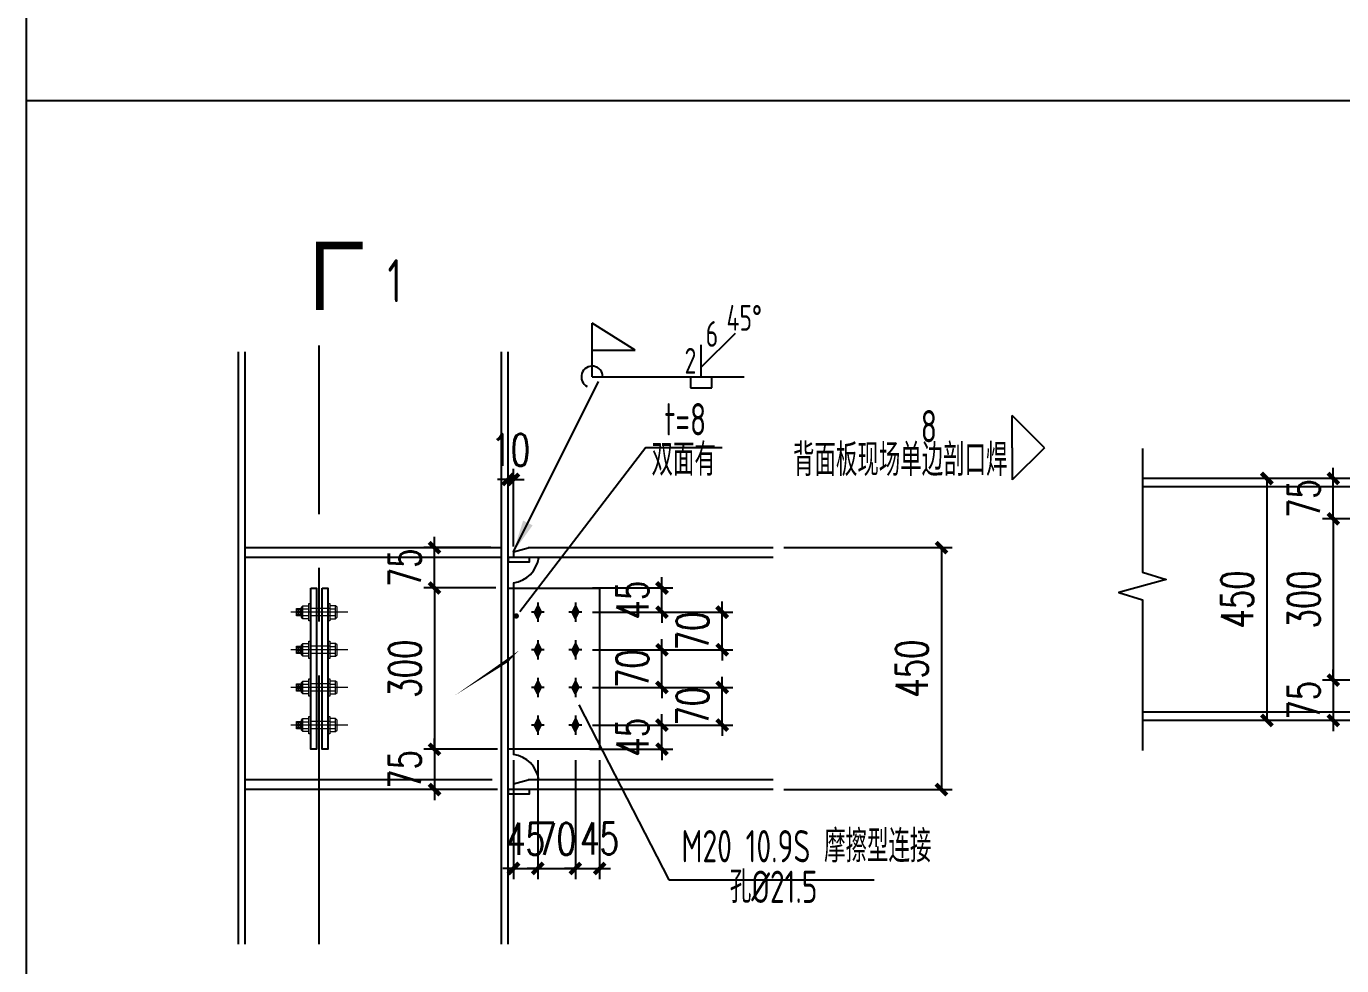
# Model space of a CAD drawing. Extents: x 177291 to 1288761, y 177638 to 322898.
# Drawn here: x 1229961 to 1242193, y 192442 to 201179 of the extents above; entities that cross this region are included whole.
import ezdxf
from ezdxf.enums import TextEntityAlignment as Align

# ---------------------------------------------------------------- set-up
doc = ezdxf.new("R2010")
doc.units = 0
doc.header["$LTSCALE"] = 1000
doc.linetypes.add('0$0$CENTERX2', pattern=[4, 2.5, -0.5, 0.5, -0.5])
doc.linetypes.add('ACAD_ISO02W100', pattern=[15, 12, -3])
doc.layers.add('6', color=253, linetype='Continuous', lineweight=13)
doc.layers.add('螺栓', color=15, linetype='Continuous', lineweight=18)
for name, color, linetype in [('AXIS', 3, 'Continuous'), ('BOLT', 251, 'Continuous'), ('DOTE', 1, 'Continuous'), ('GL', 150, 'Continuous'), ('GZ', 50, 'Continuous'), ('PUB_DIM', 3, 'Continuous'), ('PUB_TEXT', 7, 'Continuous'), ('PZ', 202, 'Continuous'), ('TEXT', 7, 'Continuous'), ('THIN', 7, 'Continuous'), ('WELD', 7, 'Continuous'), ('YCX', 90, 'Continuous')]:
    doc.layers.add(name, color=color, linetype=linetype)
doc.styles.add('_TCH_DIM_T3', font='SIMPLEX', dxfattribs={"width": 0.705882, "bigfont": 'GBCBIG'})
doc.styles.get("Standard").update_dxf_attribs({"font": 'gbenor.shx', "bigfont": 'gbcbig.shx'})
doc.styles.add('TSSD_Label', font='tssdeng.shx', dxfattribs={"width": 0.7, "bigfont": 'hztxt.shx'})
doc.styles.add('标准字体', font='tssdeng.shx', dxfattribs={"width": 0.7, "bigfont": 'tssdchn.shx'})
doc.dimstyles.new('TCH_100_5', dxfattribs={"dimtxt": 297.5, "dimasz": 100, "dimexe": 100, "dimexo": 100, "dimgap": 126.25, "dimtad": 1, "dimdec": 0, "dimlfac": 0.2, "dimzin": 0, "dimdsep": 46, "dimtxsty": '_TCH_DIM_T3', "dimblk": 'ARCHTICK', "dimcen": 0.09, "dimclrd": 126, "dimclre": 126, "dimclrt": 7, "dimazin": 2, "dimtfac": 1, "dimtdec": 0, "dimtix": 1, "dimtmove": 2, "dimatfit": 3, "dimfxl": 1, "dimtolj": 1, "dimtzin": 0, "dimarcsym": 0})
doc.dimstyles.new('TSSD_LEADER_STYLE_300.0', dxfattribs={"dimtxt": 0.18, "dimasz": 300, "dimexe": 0.18, "dimexo": 0.0625, "dimgap": 0.09, "dimtad": 0, "dimtih": 1, "dimtoh": 1, "dimdec": 4, "dimzin": 0, "dimdsep": 46, "dimtxsty": 'Standard', "dimcen": 0.09, "dimadec": 0, "dimazin": 0, "dimtfac": 1, "dimtdec": 4, "dimtofl": 0, "dimtmove": 0, "dimatfit": 3, "dimfxl": 1, "dimtolj": 1, "dimtzin": 0, "dimarcsym": 0})
pattern_1 = [(90, (1453500.978, -376625.106), (-21.2343996, 9e-12), []), (90, (1453490.36, -376625.106), (-21.2343996, 9e-12), [10.6171998, -5.3085999])]
pattern_2 = [(90, (1453500.978, -376625.106), (-21.2343996, 9e-12), []), (90, (1453490.36, -376625.106), (-21.2343996, 9e-12), [10.6171998, -5.3085999])]
pattern_3 = [(90, (1453500.978, -377675.106), (-21.2343996, 9e-12), []), (90, (1453490.36, -377675.106), (-21.2343996, 9e-12), [10.6171998, -5.3085999])]
pattern_4 = [(90, (1453500.978, -377675.106), (-21.2343996, 9e-12), []), (90, (1453490.36, -377675.106), (-21.2343996, 9e-12), [10.6171998, -5.3085999])]
pattern_5 = [(90, (1453500.978, -376975.106), (-21.2343996, 9e-12), []), (90, (1453490.36, -376975.106), (-21.2343996, 9e-12), [10.6171998, -5.3085999])]
pattern_6 = [(90, (1453500.978, -376975.106), (-21.2343996, 9e-12), []), (90, (1453490.36, -376975.106), (-21.2343996, 9e-12), [10.6171998, -5.3085999])]
pattern_7 = [(90, (1453500.978, -377325.106), (-21.2343996, 9e-12), []), (90, (1453490.36, -377325.106), (-21.2343996, 9e-12), [10.6171998, -5.3085999])]
pattern_8 = [(90, (1453500.978, -377325.106), (-21.2343996, 9e-12), []), (90, (1453490.36, -377325.106), (-21.2343996, 9e-12), [10.6171998, -5.3085999])]

# ---------------------------------------------------------------- blocks, each defined once
blk = doc.blocks.new('_WELD001')
at = {"linetype": 'ByBlock'}
h = blk.add_hatch(color=0, dxfattribs=at)
h.paths.add_polyline_path([(0.8, 0.5), (0, 1), (0, 0.5)], flags=16)
edge = h.paths.add_edge_path()
edge.add_line((0.8, 0.5), (0, 1))
edge.add_line((0, 0.5), (0.8, 0.5))
edge.add_line((0, 0), (0, 1))
at = {"color": 0, "linetype": 'ByBlock'}
for p, q in [((0, 0), (0, 1)), ((0.8, 0.5), (0, 1)), ((0, 0.5), (0.8, 0.5))]:
    blk.add_line(p, q, dxfattribs=at)
blk = doc.blocks.new('_WELD008')
at = {"color": 0, "linetype": 'ByBlock'}
for p, q in [((0, 0.3), (1.061, 1.361)), ((0, 0), (0, 1))]:
    blk.add_line(p, q, dxfattribs=at)
for tag, p in [('C', (1.286, 1.416)), ('B', (0.288, 0.856)), ('A', (-0.303, -0.009))]:
    blk.add_attdef(tag, text='', height=0.8, dxfattribs=at).set_placement(p, align=Align.CENTER)
blk = doc.blocks.new('_WELD002')
at = {"color": 0, "linetype": 'ByBlock'}
for p, q in [((0.5, 1), (0, 1)), ((0.5, 0), (0.5, 1)), ((0, 0), (0.5, 0))]:
    blk.add_line(p, q, dxfattribs=at)
blk = doc.blocks.new('_ArchTick')
at = {"color": 0, "linetype": 'ByBlock', "const_width": 0.4}
blk.add_lwpolyline([(-0.5, -0.5), (0.5, 0.5)], dxfattribs=at)
blk = doc.blocks.new('*D1331')
at = {"layer": 'AXIS', "color": 126, "linetype": 'ByBlock', "lineweight": -2, "transparency": 16777216}
for p, q in [((1237005, 196330), (1238571, 196330)), ((1238471, 196330), (1238471, 194080)), ((1237005, 194080), (1238571, 194080))]:
    blk.add_line(p, q, dxfattribs=at)
at = {"layer": 'Defpoints', "color": 0, "linetype": 'ByBlock', "transparency": 16777216}
for p in [(1236905, 196330), (1236905, 194080), (1238471, 194080)]:
    blk.add_point(p, dxfattribs=at)
at = {"layer": 'AXIS', "color": 126, "linetype": 'ByBlock', "lineweight": -2, "transparency": 16777216, "xscale": 100, "yscale": 100, "zscale": 100}
for p, rotation in [((1238471, 196330), 90), ((1238471, 194080), 270)]:
    blk.add_blockref('_ArchTick', p, dxfattribs=dict(at, rotation=rotation))
at = {"layer": 'AXIS', "color": 7, "linetype": 'ByBlock', "transparency": 16777216, "insert": (1238196, 195205), "char_height": 297.5, "attachment_point": 5, "rotation": 90, "style": '_TCH_DIM_T3'}
blk.add_mtext('\\A1;450', dxfattribs=at)
blk = doc.blocks.new('*D1332')
at = {"layer": 'AXIS', "color": 126, "linetype": 'ByBlock', "lineweight": -2, "transparency": 16777216}
for p, q in [((1234491, 194355), (1234491, 193246)), ((1234717, 194355), (1234717, 193246)), ((1234491, 193346), (1234391, 193346)), ((1234491, 193346), (1234717, 193346)), ((1234717, 193346), (1234817, 193346))]:
    blk.add_line(p, q, dxfattribs=at)
at = {"layer": 'Defpoints', "color": 0, "linetype": 'ByBlock', "transparency": 16777216}
for p in [(1234491, 194455), (1234717, 194455), (1234717, 193346)]:
    blk.add_point(p, dxfattribs=at)
at = {"layer": 'AXIS', "color": 126, "linetype": 'ByBlock', "lineweight": -2, "transparency": 16777216, "xscale": 100, "yscale": 100, "zscale": 100}
blk.add_blockref('_ArchTick', (1234491, 193346), dxfattribs=at)
at = {"layer": 'AXIS', "color": 126, "linetype": 'ByBlock', "lineweight": -2, "transparency": 16777216, "xscale": 100, "yscale": 100, "zscale": 100, "rotation": 180}
blk.add_blockref('_ArchTick', (1234717, 193346), dxfattribs=at)
at = {"layer": 'AXIS', "color": 7, "linetype": 'ByBlock', "transparency": 16777216, "insert": (1234604, 193621), "char_height": 297.5, "attachment_point": 5, "style": '_TCH_DIM_T3'}
blk.add_mtext('\\A1;45', dxfattribs=at)
blk = doc.blocks.new('*D1333')
at = {"layer": 'AXIS', "color": 126, "linetype": 'ByBlock', "lineweight": -2, "transparency": 16777216}
for p, q in [((1235067, 194355), (1235067, 193246)), ((1235292, 194355), (1235292, 193246)), ((1235067, 193346), (1234967, 193346)), ((1235067, 193346), (1235292, 193346)), ((1235292, 193346), (1235392, 193346))]:
    blk.add_line(p, q, dxfattribs=at)
at = {"layer": 'Defpoints', "color": 0, "linetype": 'ByBlock', "transparency": 16777216}
for p in [(1235067, 194455), (1235292, 194455), (1235292, 193346)]:
    blk.add_point(p, dxfattribs=at)
at = {"layer": 'AXIS', "color": 126, "linetype": 'ByBlock', "lineweight": -2, "transparency": 16777216, "xscale": 100, "yscale": 100, "zscale": 100}
blk.add_blockref('_ArchTick', (1235067, 193346), dxfattribs=at)
at = {"layer": 'AXIS', "color": 126, "linetype": 'ByBlock', "lineweight": -2, "transparency": 16777216, "xscale": 100, "yscale": 100, "zscale": 100, "rotation": 180}
blk.add_blockref('_ArchTick', (1235292, 193346), dxfattribs=at)
at = {"layer": 'AXIS', "color": 7, "linetype": 'ByBlock', "transparency": 16777216, "insert": (1235292, 193625), "char_height": 297.5, "attachment_point": 5, "style": '_TCH_DIM_T3'}
blk.add_mtext('\\A1;45', dxfattribs=at)
blk = doc.blocks.new('*D1334')
at = {"layer": 'AXIS', "color": 126, "linetype": 'ByBlock', "lineweight": -2, "transparency": 16777216}
for p, q in [((1234717, 194355), (1234717, 193246)), ((1235067, 194355), (1235067, 193246)), ((1234717, 193346), (1234617, 193346)), ((1234717, 193346), (1235067, 193346)), ((1235067, 193346), (1235167, 193346))]:
    blk.add_line(p, q, dxfattribs=at)
at = {"layer": 'Defpoints', "color": 0, "linetype": 'ByBlock', "transparency": 16777216}
for p in [(1234717, 194455), (1235067, 194455), (1235067, 193346)]:
    blk.add_point(p, dxfattribs=at)
at = {"layer": 'AXIS', "color": 126, "linetype": 'ByBlock', "lineweight": -2, "transparency": 16777216, "xscale": 100, "yscale": 100, "zscale": 100}
blk.add_blockref('_ArchTick', (1234717, 193346), dxfattribs=at)
at = {"layer": 'AXIS', "color": 126, "linetype": 'ByBlock', "lineweight": -2, "transparency": 16777216, "xscale": 100, "yscale": 100, "zscale": 100, "rotation": 180}
blk.add_blockref('_ArchTick', (1235067, 193346), dxfattribs=at)
at = {"layer": 'AXIS', "color": 7, "linetype": 'ByBlock', "transparency": 16777216, "insert": (1234892, 193621), "char_height": 297.5, "attachment_point": 5, "style": '_TCH_DIM_T3'}
blk.add_mtext('\\A1;70', dxfattribs=at)
blk = doc.blocks.new('*D1335')
at = {"layer": 'AXIS', "color": 126, "linetype": 'ByBlock', "lineweight": -2, "transparency": 16777216}
for p, q in [((1234441, 196370), (1234441, 197064)), ((1234491, 196340), (1234491, 197064)), ((1234441, 196964), (1234341, 196964)), ((1234491, 196964), (1234441, 196964)), ((1234491, 196964), (1234591, 196964))]:
    blk.add_line(p, q, dxfattribs=at)
at = {"layer": 'Defpoints', "color": 0, "linetype": 'ByBlock', "transparency": 16777216}
for p in [(1234441, 196964), (1234441, 196270), (1234491, 196240)]:
    blk.add_point(p, dxfattribs=at)
at = {"layer": 'AXIS', "color": 126, "linetype": 'ByBlock', "lineweight": -2, "transparency": 16777216, "xscale": 100, "yscale": 100, "zscale": 100}
blk.add_blockref('_ArchTick', (1234441, 196964), dxfattribs=at)
at = {"layer": 'AXIS', "color": 126, "linetype": 'ByBlock', "lineweight": -2, "transparency": 16777216, "xscale": 100, "yscale": 100, "zscale": 100, "rotation": 180}
blk.add_blockref('_ArchTick', (1234491, 196964), dxfattribs=at)
at = {"layer": 'AXIS', "color": 7, "linetype": 'ByBlock', "transparency": 16777216, "insert": (1234466, 197239), "char_height": 297.5, "attachment_point": 5, "style": '_TCH_DIM_T3'}
blk.add_mtext('\\A1;10', dxfattribs=at)
blk = doc.blocks.new('*D1336')
at = {"layer": 'AXIS', "color": 126, "linetype": 'ByBlock', "lineweight": -2, "transparency": 16777216}
for p, q in [((1235872, 194680), (1235872, 194780)), ((1235227, 194680), (1235972, 194680)), ((1235872, 194455), (1235872, 194680)), ((1235200, 194455), (1235972, 194455)), ((1235872, 194455), (1235872, 194355))]:
    blk.add_line(p, q, dxfattribs=at)
at = {"layer": 'Defpoints', "color": 0, "linetype": 'ByBlock', "transparency": 16777216}
for p in [(1235127, 194680), (1235872, 194680), (1235100, 194455)]:
    blk.add_point(p, dxfattribs=at)
at = {"layer": 'AXIS', "color": 126, "linetype": 'ByBlock', "lineweight": -2, "transparency": 16777216, "xscale": 100, "yscale": 100, "zscale": 100}
for p, rotation in [((1235872, 194680), 270), ((1235872, 194455), 90)]:
    blk.add_blockref('_ArchTick', p, dxfattribs=dict(at, rotation=rotation))
at = {"layer": 'AXIS', "color": 7, "linetype": 'ByBlock', "transparency": 16777216, "insert": (1235597, 194567), "char_height": 297.5, "attachment_point": 5, "rotation": 90, "style": '_TCH_DIM_T3'}
blk.add_mtext('\\A1;45', dxfattribs=at)
blk = doc.blocks.new('*D1337')
at = {"layer": 'AXIS', "color": 126, "linetype": 'ByBlock', "lineweight": -2, "transparency": 16777216}
for p, q in [((1236432, 195030), (1236432, 195130)), ((1235227, 195030), (1236532, 195030)), ((1236432, 194680), (1236432, 195030)), ((1235227, 194680), (1236532, 194680)), ((1236432, 194680), (1236432, 194580))]:
    blk.add_line(p, q, dxfattribs=at)
at = {"layer": 'Defpoints', "color": 0, "linetype": 'ByBlock', "transparency": 16777216}
for p in [(1235127, 195030), (1236432, 195030), (1235127, 194680)]:
    blk.add_point(p, dxfattribs=at)
at = {"layer": 'AXIS', "color": 126, "linetype": 'ByBlock', "lineweight": -2, "transparency": 16777216, "xscale": 100, "yscale": 100, "zscale": 100}
for p, rotation in [((1236432, 195030), 270), ((1236432, 194680), 90)]:
    blk.add_blockref('_ArchTick', p, dxfattribs=dict(at, rotation=rotation))
at = {"layer": 'AXIS', "color": 7, "linetype": 'ByBlock', "transparency": 16777216, "insert": (1236157, 194855), "char_height": 297.5, "attachment_point": 5, "rotation": 90, "style": '_TCH_DIM_T3'}
blk.add_mtext('\\A1;70', dxfattribs=at)
blk = doc.blocks.new('*D1338')
at = {"layer": 'AXIS', "color": 126, "linetype": 'ByBlock', "lineweight": -2, "transparency": 16777216}
for p, q in [((1235872, 195380), (1235872, 195480)), ((1235227, 195380), (1235972, 195380)), ((1235872, 195030), (1235872, 195380)), ((1235227, 195030), (1235972, 195030)), ((1235872, 195030), (1235872, 194930))]:
    blk.add_line(p, q, dxfattribs=at)
at = {"layer": 'Defpoints', "color": 0, "linetype": 'ByBlock', "transparency": 16777216}
for p in [(1235127, 195380), (1235872, 195380), (1235127, 195030)]:
    blk.add_point(p, dxfattribs=at)
at = {"layer": 'AXIS', "color": 126, "linetype": 'ByBlock', "lineweight": -2, "transparency": 16777216, "xscale": 100, "yscale": 100, "zscale": 100}
for p, rotation in [((1235872, 195380), 270), ((1235872, 195030), 90)]:
    blk.add_blockref('_ArchTick', p, dxfattribs=dict(at, rotation=rotation))
at = {"layer": 'AXIS', "color": 7, "linetype": 'ByBlock', "transparency": 16777216, "insert": (1235597, 195205), "char_height": 297.5, "attachment_point": 5, "rotation": 90, "style": '_TCH_DIM_T3'}
blk.add_mtext('\\A1;70', dxfattribs=at)
blk = doc.blocks.new('*D1339')
at = {"layer": 'AXIS', "color": 126, "linetype": 'ByBlock', "lineweight": -2, "transparency": 16777216}
for p, q in [((1235227, 195730), (1236532, 195730)), ((1236432, 195730), (1236432, 195830)), ((1236432, 195380), (1236432, 195730)), ((1235227, 195380), (1236532, 195380)), ((1236432, 195380), (1236432, 195280))]:
    blk.add_line(p, q, dxfattribs=at)
at = {"layer": 'Defpoints', "color": 0, "linetype": 'ByBlock', "transparency": 16777216}
for p in [(1235127, 195730), (1236432, 195730), (1235127, 195380)]:
    blk.add_point(p, dxfattribs=at)
at = {"layer": 'AXIS', "color": 126, "linetype": 'ByBlock', "lineweight": -2, "transparency": 16777216, "xscale": 100, "yscale": 100, "zscale": 100}
for p, rotation in [((1236432, 195730), 270), ((1236432, 195380), 90)]:
    blk.add_blockref('_ArchTick', p, dxfattribs=dict(at, rotation=rotation))
at = {"layer": 'AXIS', "color": 7, "linetype": 'ByBlock', "transparency": 16777216, "insert": (1236157, 195555), "char_height": 297.5, "attachment_point": 5, "rotation": 90, "style": '_TCH_DIM_T3'}
blk.add_mtext('\\A1;70', dxfattribs=at)
blk = doc.blocks.new('*D1340')
at = {"layer": 'AXIS', "color": 126, "linetype": 'ByBlock', "lineweight": -2, "transparency": 16777216}
for p, q in [((1235872, 195955), (1235872, 196055)), ((1235227, 195955), (1235972, 195955)), ((1235872, 195730), (1235872, 195955)), ((1235227, 195730), (1235972, 195730)), ((1235872, 195730), (1235872, 195630))]:
    blk.add_line(p, q, dxfattribs=at)
at = {"layer": 'Defpoints', "color": 0, "linetype": 'ByBlock', "transparency": 16777216}
for p in [(1235127, 195955), (1235872, 195955), (1235127, 195730)]:
    blk.add_point(p, dxfattribs=at)
at = {"layer": 'AXIS', "color": 126, "linetype": 'ByBlock', "lineweight": -2, "transparency": 16777216, "xscale": 100, "yscale": 100, "zscale": 100}
for p, rotation in [((1235872, 195955), 270), ((1235872, 195730), 90)]:
    blk.add_blockref('_ArchTick', p, dxfattribs=dict(at, rotation=rotation))
at = {"layer": 'AXIS', "color": 7, "linetype": 'ByBlock', "transparency": 16777216, "insert": (1235597, 195842), "char_height": 297.5, "attachment_point": 5, "rotation": 90, "style": '_TCH_DIM_T3'}
blk.add_mtext('\\A1;45', dxfattribs=at)
blk = doc.blocks.new('*D1341')
at = {"layer": 'AXIS', "color": 126, "linetype": 'ByBlock', "lineweight": -2, "transparency": 16777216}
for p, q in [((1234327, 195955), (1233657, 195955)), ((1233757, 195955), (1233757, 194455)), ((1234327, 194455), (1233657, 194455))]:
    blk.add_line(p, q, dxfattribs=at)
at = {"layer": 'Defpoints', "color": 0, "linetype": 'ByBlock', "transparency": 16777216}
for p in [(1234427, 195955), (1233757, 194455), (1234427, 194455)]:
    blk.add_point(p, dxfattribs=at)
at = {"layer": 'AXIS', "color": 126, "linetype": 'ByBlock', "lineweight": -2, "transparency": 16777216, "xscale": 100, "yscale": 100, "zscale": 100}
for p, rotation in [((1233757, 195955), 90), ((1233757, 194455), 270)]:
    blk.add_blockref('_ArchTick', p, dxfattribs=dict(at, rotation=rotation))
at = {"layer": 'AXIS', "color": 7, "linetype": 'ByBlock', "transparency": 16777216, "insert": (1233482, 195205), "char_height": 297.5, "attachment_point": 5, "rotation": 90, "style": '_TCH_DIM_T3'}
blk.add_mtext('\\A1;300', dxfattribs=at)
blk = doc.blocks.new('*D1342')
at = {"layer": 'AXIS', "color": 126, "linetype": 'ByBlock', "lineweight": -2, "transparency": 16777216}
for p, q in [((1234281, 196330), (1233657, 196330)), ((1233757, 196330), (1233757, 196430)), ((1233757, 195955), (1233757, 196330)), ((1234327, 195955), (1233657, 195955)), ((1233757, 195955), (1233757, 195855))]:
    blk.add_line(p, q, dxfattribs=at)
at = {"layer": 'Defpoints', "color": 0, "linetype": 'ByBlock', "transparency": 16777216}
for p in [(1233757, 196330), (1234381, 196330), (1234427, 195955)]:
    blk.add_point(p, dxfattribs=at)
at = {"layer": 'AXIS', "color": 126, "linetype": 'ByBlock', "lineweight": -2, "transparency": 16777216, "xscale": 100, "yscale": 100, "zscale": 100}
for p, rotation in [((1233757, 196330), 270), ((1233757, 195955), 90)]:
    blk.add_blockref('_ArchTick', p, dxfattribs=dict(at, rotation=rotation))
at = {"layer": 'AXIS', "color": 7, "linetype": 'ByBlock', "transparency": 16777216, "insert": (1233482, 196142), "char_height": 297.5, "attachment_point": 5, "rotation": 90, "style": '_TCH_DIM_T3'}
blk.add_mtext('\\A1;75', dxfattribs=at)
blk = doc.blocks.new('*D1343')
at = {"layer": 'AXIS', "color": 126, "linetype": 'ByBlock', "lineweight": -2, "transparency": 16777216}
for p, q in [((1233757, 194455), (1233757, 194555)), ((1234341, 194455), (1233657, 194455)), ((1233757, 194455), (1233757, 194080)), ((1234341, 194080), (1233657, 194080)), ((1233757, 194080), (1233757, 193980))]:
    blk.add_line(p, q, dxfattribs=at)
at = {"layer": 'Defpoints', "color": 0, "linetype": 'ByBlock', "transparency": 16777216}
for p in [(1234441, 194455), (1233757, 194080), (1234441, 194080)]:
    blk.add_point(p, dxfattribs=at)
at = {"layer": 'AXIS', "color": 126, "linetype": 'ByBlock', "lineweight": -2, "transparency": 16777216, "xscale": 100, "yscale": 100, "zscale": 100}
for p, rotation in [((1233757, 194455), 270), ((1233757, 194080), 90)]:
    blk.add_blockref('_ArchTick', p, dxfattribs=dict(at, rotation=rotation))
at = {"layer": 'AXIS', "color": 7, "linetype": 'ByBlock', "transparency": 16777216, "insert": (1233482, 194267), "char_height": 297.5, "attachment_point": 5, "rotation": 90, "style": '_TCH_DIM_T3'}
blk.add_mtext('\\A1;75', dxfattribs=at)
blk = doc.blocks.new('*D1313')
at = {"layer": 'AXIS', "color": 126, "linetype": 'ByBlock', "lineweight": -2, "transparency": 16777216}
for p, q in [((1241940, 196973), (1241397, 196973)), ((1241497, 196973), (1241497, 194723)), ((1241940, 194723), (1241397, 194723))]:
    blk.add_line(p, q, dxfattribs=at)
at = {"layer": 'Defpoints', "color": 0, "linetype": 'ByBlock', "transparency": 16777216}
for p in [(1242040, 196973), (1241497, 194723), (1242040, 194723)]:
    blk.add_point(p, dxfattribs=at)
at = {"layer": 'AXIS', "color": 126, "linetype": 'ByBlock', "lineweight": -2, "transparency": 16777216, "xscale": 100, "yscale": 100, "zscale": 100}
for p, rotation in [((1241497, 196973), 90), ((1241497, 194723), 270)]:
    blk.add_blockref('_ArchTick', p, dxfattribs=dict(at, rotation=rotation))
at = {"layer": 'AXIS', "color": 7, "linetype": 'ByBlock', "transparency": 16777216, "insert": (1241222, 195848), "char_height": 297.5, "attachment_point": 5, "rotation": 90, "style": '_TCH_DIM_T3'}
blk.add_mtext('\\A1;450', dxfattribs=at)
blk = doc.blocks.new('*D1359')
at = {"layer": 'AXIS', "color": 126, "linetype": 'ByBlock', "lineweight": -2, "transparency": 16777216}
for p, q in [((1242115, 196973), (1242115, 197073)), ((1242538, 196973), (1242015, 196973)), ((1242115, 196598), (1242115, 196973)), ((1242538, 196598), (1242015, 196598)), ((1242115, 196598), (1242115, 196498))]:
    blk.add_line(p, q, dxfattribs=at)
at = {"layer": 'Defpoints', "color": 0, "linetype": 'ByBlock', "transparency": 16777216}
for p in [(1242115, 196973), (1242638, 196973), (1242638, 196598)]:
    blk.add_point(p, dxfattribs=at)
at = {"layer": 'AXIS', "color": 126, "linetype": 'ByBlock', "lineweight": -2, "transparency": 16777216, "xscale": 100, "yscale": 100, "zscale": 100}
for p, rotation in [((1242115, 196973), 270), ((1242115, 196598), 90)]:
    blk.add_blockref('_ArchTick', p, dxfattribs=dict(at, rotation=rotation))
at = {"layer": 'AXIS', "color": 7, "linetype": 'ByBlock', "transparency": 16777216, "insert": (1241840, 196786), "char_height": 297.5, "attachment_point": 5, "rotation": 90, "style": '_TCH_DIM_T3'}
blk.add_mtext('\\A1;75', dxfattribs=at)
blk = doc.blocks.new('*D1360')
at = {"layer": 'AXIS', "color": 126, "linetype": 'ByBlock', "lineweight": -2, "transparency": 16777216}
for p, q in [((1242538, 196598), (1242015, 196598)), ((1242115, 196598), (1242115, 195098)), ((1242538, 195098), (1242015, 195098))]:
    blk.add_line(p, q, dxfattribs=at)
at = {"layer": 'Defpoints', "color": 0, "linetype": 'ByBlock', "transparency": 16777216}
for p in [(1242638, 196598), (1242115, 195098), (1242638, 195098)]:
    blk.add_point(p, dxfattribs=at)
at = {"layer": 'AXIS', "color": 126, "linetype": 'ByBlock', "lineweight": -2, "transparency": 16777216, "xscale": 100, "yscale": 100, "zscale": 100}
for p, rotation in [((1242115, 196598), 90), ((1242115, 195098), 270)]:
    blk.add_blockref('_ArchTick', p, dxfattribs=dict(at, rotation=rotation))
at = {"layer": 'AXIS', "color": 7, "linetype": 'ByBlock', "transparency": 16777216, "insert": (1241840, 195848), "char_height": 297.5, "attachment_point": 5, "rotation": 90, "style": '_TCH_DIM_T3'}
blk.add_mtext('\\A1;300', dxfattribs=at)
blk = doc.blocks.new('*D1361')
at = {"layer": 'AXIS', "color": 126, "linetype": 'ByBlock', "lineweight": -2, "transparency": 16777216}
for p, q in [((1242115, 195098), (1242115, 195198)), ((1242538, 195098), (1242015, 195098)), ((1242115, 195098), (1242115, 194723)), ((1242538, 194723), (1242015, 194723)), ((1242115, 194723), (1242115, 194623))]:
    blk.add_line(p, q, dxfattribs=at)
at = {"layer": 'Defpoints', "color": 0, "linetype": 'ByBlock', "transparency": 16777216}
for p in [(1242638, 195098), (1242115, 194723), (1242638, 194723)]:
    blk.add_point(p, dxfattribs=at)
at = {"layer": 'AXIS', "color": 126, "linetype": 'ByBlock', "lineweight": -2, "transparency": 16777216, "xscale": 100, "yscale": 100, "zscale": 100}
for p, rotation in [((1242115, 195098), 270), ((1242115, 194723), 90)]:
    blk.add_blockref('_ArchTick', p, dxfattribs=dict(at, rotation=rotation))
at = {"layer": 'AXIS', "color": 7, "linetype": 'ByBlock', "transparency": 16777216, "insert": (1241840, 194911), "char_height": 297.5, "attachment_point": 5, "rotation": 90, "style": '_TCH_DIM_T3'}
blk.add_mtext('\\A1;75', dxfattribs=at)

msp = doc.modelspace()

# ---------------------------------------------------------------- hatches: boundary and pattern name
at = {"layer": 'BOLT'}
for points in [[(1234717.08, 195789.54), (1234747.08, 195729.54), (1234717.08, 195669.54), (1234687.08, 195729.54)], [(1235067.08, 195789.54), (1235097.08, 195729.54), (1235067.08, 195669.54), (1235037.08, 195729.54)], [(1234717.08, 195439.54), (1234747.08, 195379.54), (1234717.08, 195319.54), (1234687.08, 195379.54)], [(1235067.08, 195439.54), (1235097.08, 195379.54), (1235067.08, 195319.54), (1235037.08, 195379.54)], [(1234717.08, 195089.54), (1234747.08, 195029.54), (1234717.08, 194969.54), (1234687.08, 195029.54)], [(1235067.08, 195089.54), (1235097.08, 195029.54), (1235067.08, 194969.54), (1235037.08, 195029.54)], [(1234717.08, 194739.54), (1234747.08, 194679.54), (1234717.08, 194619.54), (1234687.08, 194679.54)], [(1235067.08, 194739.54), (1235097.08, 194679.54), (1235067.08, 194619.54), (1235037.08, 194679.54)]]:
    msp.add_hatch(color=256, dxfattribs=at).paths.add_polyline_path(points)
at = {"layer": '螺栓'}
h = msp.add_hatch(dxfattribs=at)
h.set_pattern_fill('BRASS', color=256, scale=3.344, angle=90, style=0)
h.set_pattern_definition(pattern_1)
h.paths.add_polyline_path([(1232519.33, 195762.98), (1232473.52, 195762.98), (1232473.52, 195696.1), (1232519.33, 195696.1)])
h = msp.add_hatch(dxfattribs=at)
h.set_pattern_fill('BRASS', color=256, scale=3.344, angle=90, style=0)
h.set_pattern_definition(pattern_2)
h.paths.add_polyline_path([(1232519.33, 195762.98), (1232473.52, 195762.98), (1232473.52, 195696.1), (1232519.33, 195696.1)])
h = msp.add_hatch(dxfattribs=at)
h.set_pattern_fill('BRASS', color=256, scale=3.344, angle=90, style=0)
h.set_pattern_definition(pattern_1)
h.paths.add_polyline_path([(1232519.33, 195762.98), (1232473.52, 195762.98), (1232473.52, 195696.1), (1232519.33, 195696.1)])
h = msp.add_hatch(dxfattribs=at)
h.set_pattern_fill('BRASS', color=256, scale=3.344, angle=90, style=0)
h.set_pattern_definition(pattern_2)
h.paths.add_polyline_path([(1232519.33, 195762.98), (1232473.52, 195762.98), (1232473.52, 195696.1), (1232519.33, 195696.1)])
h = msp.add_hatch(dxfattribs=at)
h.set_pattern_fill('BRASS', color=256, scale=3.344, angle=90, style=0)
h.set_pattern_definition(pattern_5)
h.paths.add_polyline_path([(1232519.33, 195412.98), (1232473.52, 195412.98), (1232473.52, 195346.1), (1232519.33, 195346.1)])
h = msp.add_hatch(dxfattribs=at)
h.set_pattern_fill('BRASS', color=256, scale=3.344, angle=90, style=0)
h.set_pattern_definition(pattern_6)
h.paths.add_polyline_path([(1232519.33, 195412.98), (1232473.52, 195412.98), (1232473.52, 195346.1), (1232519.33, 195346.1)])
h = msp.add_hatch(dxfattribs=at)
h.set_pattern_fill('BRASS', color=256, scale=3.344, angle=90, style=0)
h.set_pattern_definition(pattern_5)
h.paths.add_polyline_path([(1232519.33, 195412.98), (1232473.52, 195412.98), (1232473.52, 195346.1), (1232519.33, 195346.1)])
h = msp.add_hatch(dxfattribs=at)
h.set_pattern_fill('BRASS', color=256, scale=3.344, angle=90, style=0)
h.set_pattern_definition(pattern_6)
h.paths.add_polyline_path([(1232519.33, 195412.98), (1232473.52, 195412.98), (1232473.52, 195346.1), (1232519.33, 195346.1)])
h = msp.add_hatch(dxfattribs=at)
h.set_pattern_fill('BRASS', color=256, scale=3.344, angle=90, style=0)
h.set_pattern_definition(pattern_7)
h.paths.add_polyline_path([(1232519.33, 195062.98), (1232473.52, 195062.98), (1232473.52, 194996.1), (1232519.33, 194996.1)])
h = msp.add_hatch(dxfattribs=at)
h.set_pattern_fill('BRASS', color=256, scale=3.344, angle=90, style=0)
h.set_pattern_definition(pattern_8)
h.paths.add_polyline_path([(1232519.33, 195062.98), (1232473.52, 195062.98), (1232473.52, 194996.1), (1232519.33, 194996.1)])
h = msp.add_hatch(dxfattribs=at)
h.set_pattern_fill('BRASS', color=256, scale=3.344, angle=90, style=0)
h.set_pattern_definition(pattern_7)
h.paths.add_polyline_path([(1232519.33, 195062.98), (1232473.52, 195062.98), (1232473.52, 194996.1), (1232519.33, 194996.1)])
h = msp.add_hatch(dxfattribs=at)
h.set_pattern_fill('BRASS', color=256, scale=3.344, angle=90, style=0)
h.set_pattern_definition(pattern_8)
h.paths.add_polyline_path([(1232519.33, 195062.98), (1232473.52, 195062.98), (1232473.52, 194996.1), (1232519.33, 194996.1)])
h = msp.add_hatch(dxfattribs=at)
h.set_pattern_fill('BRASS', color=256, scale=3.344, angle=90, style=0)
h.set_pattern_definition(pattern_3)
h.paths.add_polyline_path([(1232519.33, 194712.98), (1232473.52, 194712.98), (1232473.52, 194646.1), (1232519.33, 194646.1)])
h = msp.add_hatch(dxfattribs=at)
h.set_pattern_fill('BRASS', color=256, scale=3.344, angle=90, style=0)
h.set_pattern_definition(pattern_4)
h.paths.add_polyline_path([(1232519.33, 194712.98), (1232473.52, 194712.98), (1232473.52, 194646.1), (1232519.33, 194646.1)])
h = msp.add_hatch(dxfattribs=at)
h.set_pattern_fill('BRASS', color=256, scale=3.344, angle=90, style=0)
h.set_pattern_definition(pattern_3)
h.paths.add_polyline_path([(1232519.33, 194712.98), (1232473.52, 194712.98), (1232473.52, 194646.1), (1232519.33, 194646.1)])
h = msp.add_hatch(dxfattribs=at)
h.set_pattern_fill('BRASS', color=256, scale=3.344, angle=90, style=0)
h.set_pattern_definition(pattern_4)
h.paths.add_polyline_path([(1232519.33, 194712.98), (1232473.52, 194712.98), (1232473.52, 194646.1), (1232519.33, 194646.1)])

# ---------------------------------------------------------------- linework, layer by layer
at = {"layer": '6', "linetype": 'ACAD_ISO02W100', "ltscale": 2}
for p, q in [((1232950.95, 195729.54), (1232419.89, 195729.54)), ((1232950.95, 195379.54), (1232419.89, 195379.54)), ((1232950.95, 195029.54), (1232419.89, 195029.54)), ((1232950.95, 194679.54), (1232419.89, 194679.54))]:
    msp.add_line(p, q, dxfattribs=at)
at = {"layer": 'AXIS'}
for p, q in [((1229960.6, 239899.66), (1229960.6, 179020.59)), ((1229960.6, 200487.57), (1280276.45, 200487.57))]:
    msp.add_line(p, q, dxfattribs=at)
at = {"layer": 'BOLT'}
for p, q in [((1234777.08, 195729.54), (1234657.08, 195729.54)), ((1234717.08, 195789.54), (1234687.08, 195729.54)), ((1234717.08, 195669.54), (1234687.08, 195729.54)), ((1234717.08, 195819.54), (1234717.08, 195639.54)), ((1234717.08, 195789.54), (1234747.08, 195729.54)), ((1234717.08, 195669.54), (1234747.08, 195729.54)), ((1235127.08, 195729.54), (1235007.08, 195729.54)), ((1235067.08, 195789.54), (1235037.08, 195729.54)), ((1235067.08, 195669.54), (1235037.08, 195729.54)), ((1235067.08, 195819.54), (1235067.08, 195639.54)), ((1235067.08, 195789.54), (1235097.08, 195729.54)), ((1235067.08, 195669.54), (1235097.08, 195729.54)), ((1234777.08, 195379.54), (1234657.08, 195379.54)), ((1234717.08, 195439.54), (1234687.08, 195379.54)), ((1234717.08, 195319.54), (1234687.08, 195379.54)), ((1234717.08, 195469.54), (1234717.08, 195289.54)), ((1234717.08, 195439.54), (1234747.08, 195379.54)), ((1234717.08, 195319.54), (1234747.08, 195379.54)), ((1235127.08, 195379.54), (1235007.08, 195379.54)), ((1235067.08, 195439.54), (1235037.08, 195379.54)), ((1235067.08, 195319.54), (1235037.08, 195379.54)), ((1235067.08, 195469.54), (1235067.08, 195289.54)), ((1235067.08, 195439.54), (1235097.08, 195379.54)), ((1235067.08, 195319.54), (1235097.08, 195379.54)), ((1234717.08, 195119.54), (1234717.08, 194939.54)), ((1235067.08, 195119.54), (1235067.08, 194939.54)), ((1234777.08, 195029.54), (1234657.08, 195029.54)), ((1234717.08, 195089.54), (1234687.08, 195029.54)), ((1234717.08, 194969.54), (1234687.08, 195029.54)), ((1234717.08, 195089.54), (1234747.08, 195029.54)), ((1234717.08, 194969.54), (1234747.08, 195029.54)), ((1235127.08, 195029.54), (1235007.08, 195029.54)), ((1235067.08, 195089.54), (1235037.08, 195029.54)), ((1235067.08, 194969.54), (1235037.08, 195029.54)), ((1235067.08, 195089.54), (1235097.08, 195029.54)), ((1235067.08, 194969.54), (1235097.08, 195029.54)), ((1234717.08, 194739.54), (1234687.08, 194679.54)), ((1234717.08, 194769.54), (1234717.08, 194589.54)), ((1234717.08, 194739.54), (1234747.08, 194679.54)), ((1235067.08, 194739.54), (1235037.08, 194679.54)), ((1235067.08, 194769.54), (1235067.08, 194589.54)), ((1235067.08, 194739.54), (1235097.08, 194679.54)), ((1234777.08, 194679.54), (1234657.08, 194679.54)), ((1234717.08, 194619.54), (1234687.08, 194679.54)), ((1234717.08, 194619.54), (1234747.08, 194679.54)), ((1235127.08, 194679.54), (1235007.08, 194679.54)), ((1235067.08, 194619.54), (1235037.08, 194679.54)), ((1235067.08, 194619.54), (1235097.08, 194679.54))]:
    msp.add_line(p, q, dxfattribs=at)
at = {"layer": 'DOTE', "color": 8, "linetype": '0$0$CENTERX2'}
msp.add_line((1232685.42, 192642.36), (1232685.42, 198210.21), dxfattribs=at)
at = {"layer": 'GL'}
for p, q in [((1243294.04, 196973.38), (1240339.17, 196973.38)), ((1243438.44, 196896.71), (1240339.17, 196896.71)), ((1234380.64, 196329.54), (1231995.42, 196329.54)), ((1234490.64, 196291.04), (1234628.1, 196329.54)), ((1236905.06, 196329.54), (1234628.1, 196329.54)), ((1234380.22, 196239.54), (1231995.42, 196239.54)), ((1236905.06, 196239.54), (1234490.26, 196239.54)), ((1234490.64, 196291.04), (1234490.64, 196239.54)), ((1234490.64, 196003.71), (1234490.64, 194404.54)), ((1243294.04, 194800.05), (1240339.17, 194800.05)), ((1243438.44, 194723.38), (1240339.17, 194723.38)), ((1234291.38, 194169.54), (1231995.42, 194169.54)), ((1234490.68, 194131.92), (1234628.08, 194169.54)), ((1234490.68, 194131.92), (1234490.68, 194079.61)), ((1236905.06, 194169.54), (1234628.08, 194169.54)), ((1234288.87, 194079.54), (1231995.42, 194079.54)), ((1236905.06, 194079.54), (1234490.68, 194079.54))]:
    msp.add_line(p, q, dxfattribs=at)
msp.add_lwpolyline([(1240339.17, 197253.38), (1240339.17, 196103.38), (1240559.17, 196033.38), (1240119.17, 195913.38), (1240339.17, 195843.38), (1240339.17, 194443.38)], dxfattribs=at)
for points in [[(1234440.64, 196239.54), (1234440.64, 196199.54), (1234640.64, 196199.54), (1234640.64, 196239.54)], [(1234440.64, 194079.54), (1234440.64, 194039.54), (1234640.64, 194039.54), (1234640.64, 194079.54)]]:
    msp.add_lwpolyline(points, close=True, dxfattribs=at)
for centre, start, end in [((1234453.83, 196276.93), 277.672402, 352.206558), ((1234453.83, 194132.16), 7.793436, 82.327598)]:
    msp.add_arc(centre, 275.69, start, end, dxfattribs=at)
at = {"layer": 'GZ'}
for p, q in [((1231935.42, 192642.36), (1231935.42, 198151.43)), ((1231995.42, 192642.36), (1231995.42, 198151.43)), ((1234380.64, 192642.36), (1234380.64, 198151.43)), ((1234440.64, 192642.36), (1234440.64, 198151.43))]:
    msp.add_line(p, q, dxfattribs=at)
at = {"layer": 'PUB_DIM', "const_width": 70}
msp.add_lwpolyline([(1232689.33, 198539.86), (1232689.33, 199139.86), (1233089.33, 199139.86)], dxfattribs=at)
at = {"layer": 'PZ'}
for points in [[(1232607.09, 195954.54), (1232660.42, 195954.54), (1232660.42, 194454.54), (1232607.09, 194454.54)], [(1232710.42, 195954.54), (1232763.75, 195954.54), (1232763.75, 194454.54), (1232710.42, 194454.54)], [(1234440.64, 195954.54), (1235292.08, 195954.54), (1235292.08, 194454.54), (1234440.64, 194454.54)]]:
    msp.add_lwpolyline(points, close=True, dxfattribs=at)
at = {"layer": 'TEXT'}
for p, q in [((1239129.51, 197259.43), (1239129.51, 197559.43)), ((1239429.51, 197259.43), (1239129.51, 197559.43)), ((1239129.51, 197259.43), (1239129.51, 196959.43)), ((1239429.51, 197259.43), (1239129.51, 196959.43))]:
    msp.add_line(p, q, dxfattribs=at)
at = {"layer": 'THIN'}
msp.add_lwpolyline([(1234440.64, 195265.74, 0, 100, 0), (1234731.21, 195506.63, 0, 0, 0), (1237228.07, 197259.43, 0, 0, 0), (1239529.51, 197259.43, 0, 0, 0)], format="xyseb", dxfattribs=at)
at = {"layer": 'WELD'}
msp.add_line((1235222.05, 197917.72), (1236636.6, 197917.72), dxfattribs=at)
msp.add_arc((1235222.05, 197917.72), 100, 0, 243.380567, dxfattribs=at)
at = {"layer": 'YCX'}
for p, q in [((1235722.81, 197261.19), (1234548.66, 195734.5)), ((1235722.81, 197261.19), (1236430.45, 197261.19)), ((1235098.92, 194869.54), (1235935.36, 193241.8)), ((1235935.36, 193241.8), (1237845.98, 193241.8))]:
    msp.add_line(p, q, dxfattribs=at)
at = {"layer": 'YCX', "const_width": 25}
msp.add_lwpolyline([(1234504.33, 195694.5, 1), (1234529.33, 195694.5, 1)], format="xyb", close=True, dxfattribs=at)
at = {"layer": '螺栓'}
for p, q in [((1232533.52, 195669.35), (1232533.52, 195789.74)), ((1232533.52, 195759.64), (1232587.02, 195759.64)), ((1232783.82, 195762.98), (1232607.09, 195762.98)), ((1232763.75, 195809.8), (1232783.82, 195809.8)), ((1232763.75, 195809.8), (1232783.82, 195809.8)), ((1232763.75, 195809.8), (1232783.82, 195809.8)), ((1232763.75, 195809.8), (1232783.82, 195809.8)), ((1232783.82, 195759.64), (1232837.32, 195759.64)), ((1232837.32, 195669.35), (1232837.32, 195789.74)), ((1232533.52, 195699.45), (1232587.02, 195699.45)), ((1232783.82, 195696.1), (1232607.09, 195696.1)), ((1232783.82, 195699.45), (1232837.32, 195699.45)), ((1232533.52, 195319.35), (1232533.52, 195439.74)), ((1232533.52, 195409.64), (1232587.02, 195409.64)), ((1232783.82, 195412.98), (1232607.09, 195412.98)), ((1232763.75, 195459.8), (1232783.82, 195459.8)), ((1232763.75, 195459.8), (1232783.82, 195459.8)), ((1232763.75, 195459.8), (1232783.82, 195459.8)), ((1232763.75, 195459.8), (1232783.82, 195459.8)), ((1232783.82, 195409.64), (1232837.32, 195409.64)), ((1232837.32, 195319.35), (1232837.32, 195439.74)), ((1232533.52, 195349.45), (1232587.02, 195349.45)), ((1232783.82, 195346.1), (1232607.09, 195346.1)), ((1232783.82, 195349.45), (1232837.32, 195349.45)), ((1232763.75, 195109.8), (1232783.82, 195109.8)), ((1232763.75, 195109.8), (1232783.82, 195109.8)), ((1232763.75, 195109.8), (1232783.82, 195109.8)), ((1232763.75, 195109.8), (1232783.82, 195109.8)), ((1232533.52, 194969.35), (1232533.52, 195089.74)), ((1232533.52, 195059.64), (1232587.02, 195059.64)), ((1232533.52, 194999.45), (1232587.02, 194999.45)), ((1232783.82, 195062.98), (1232607.09, 195062.98)), ((1232783.82, 194996.1), (1232607.09, 194996.1)), ((1232783.82, 195059.64), (1232837.32, 195059.64)), ((1232783.82, 194999.45), (1232837.32, 194999.45)), ((1232837.32, 194969.35), (1232837.32, 195089.74)), ((1232533.52, 194619.35), (1232533.52, 194739.74)), ((1232763.75, 194759.8), (1232783.82, 194759.8)), ((1232763.75, 194759.8), (1232783.82, 194759.8)), ((1232763.75, 194759.8), (1232783.82, 194759.8)), ((1232763.75, 194759.8), (1232783.82, 194759.8)), ((1232837.32, 194619.35), (1232837.32, 194739.74)), ((1232533.52, 194709.64), (1232587.02, 194709.64)), ((1232533.52, 194649.45), (1232587.02, 194649.45)), ((1232783.82, 194712.98), (1232607.09, 194712.98)), ((1232783.82, 194646.1), (1232607.09, 194646.1)), ((1232783.82, 194709.64), (1232837.32, 194709.64)), ((1232783.82, 194649.45), (1232837.32, 194649.45))]:
    msp.add_line(p, q, dxfattribs=at)
for points in [[(1232519.33, 195696.1), (1232473.52, 195696.1), (1232473.52, 195762.98), (1232519.33, 195762.98)], [(1232587.02, 195669.35), (1232533.52, 195669.35), (1232519.33, 195683.54), (1232519.33, 195775.55), (1232533.52, 195789.74), (1232587.02, 195789.74)], [(1232783.82, 195669.35), (1232837.32, 195669.35), (1232851.51, 195683.54), (1232851.51, 195775.55), (1232837.32, 195789.74), (1232783.82, 195789.74)], [(1232519.33, 195346.1), (1232473.52, 195346.1), (1232473.52, 195412.98), (1232519.33, 195412.98)], [(1232587.02, 195319.35), (1232533.52, 195319.35), (1232519.33, 195333.54), (1232519.33, 195425.55), (1232533.52, 195439.74), (1232587.02, 195439.74)], [(1232783.82, 195319.35), (1232837.32, 195319.35), (1232851.51, 195333.54), (1232851.51, 195425.55), (1232837.32, 195439.74), (1232783.82, 195439.74)], [(1232519.33, 194996.1), (1232473.52, 194996.1), (1232473.52, 195062.98), (1232519.33, 195062.98)], [(1232587.02, 194969.35), (1232533.52, 194969.35), (1232519.33, 194983.54), (1232519.33, 195075.55), (1232533.52, 195089.74), (1232587.02, 195089.74)], [(1232783.82, 194969.35), (1232837.32, 194969.35), (1232851.51, 194983.54), (1232851.51, 195075.55), (1232837.32, 195089.74), (1232783.82, 195089.74)], [(1232587.02, 194619.35), (1232533.52, 194619.35), (1232519.33, 194633.54), (1232519.33, 194725.55), (1232533.52, 194739.74), (1232587.02, 194739.74)], [(1232783.82, 194619.35), (1232837.32, 194619.35), (1232851.51, 194633.54), (1232851.51, 194725.55), (1232837.32, 194739.74), (1232783.82, 194739.74)], [(1232519.33, 194646.1), (1232473.52, 194646.1), (1232473.52, 194712.98), (1232519.33, 194712.98)]]:
    msp.add_lwpolyline(points, dxfattribs=at)
for points in [[(1232607.09, 195649.29), (1232587.02, 195649.29), (1232587.02, 195809.8), (1232607.09, 195809.8)], [(1232783.82, 195649.29), (1232763.75, 195649.29), (1232763.75, 195809.8), (1232783.82, 195809.8)], [(1232607.09, 195299.29), (1232587.02, 195299.29), (1232587.02, 195459.8), (1232607.09, 195459.8)], [(1232783.82, 195299.29), (1232763.75, 195299.29), (1232763.75, 195459.8), (1232783.82, 195459.8)], [(1232607.09, 194949.29), (1232587.02, 194949.29), (1232587.02, 195109.8), (1232607.09, 195109.8)], [(1232783.82, 194949.29), (1232763.75, 194949.29), (1232763.75, 195109.8), (1232783.82, 195109.8)], [(1232607.09, 194599.29), (1232587.02, 194599.29), (1232587.02, 194759.8), (1232607.09, 194759.8)], [(1232783.82, 194599.29), (1232763.75, 194599.29), (1232763.75, 194759.8), (1232783.82, 194759.8)]]:
    msp.add_lwpolyline(points, close=True, dxfattribs=at)

# ---------------------------------------------------------------- block references
at = {"layer": 'WELD'}
ref = msp.add_blockref('_WELD008', (1236236.6, 197917.72), dxfattribs=dict(at, xscale=300.0000001500005, yscale=300.0000001500005, zscale=300.0000001500005))
ref.add_attrib('6', '6', dxfattribs={"height": 240, "style": 'TSSD_Label', "width": 0.7}).set_placement((1236336.6, 198317.72), align=Align.MIDDLE_CENTER)
ref.add_attrib('2', '2', dxfattribs={"height": 240, "style": 'TSSD_Label', "width": 0.7}).set_placement((1236136.6, 198067.72), align=Align.MIDDLE_CENTER)
ref.add_attrib('45%%d', '45%%d', dxfattribs={"height": 240, "style": 'TSSD_Label', "width": 0.7}).set_placement((1236636.6, 198467.72), align=Align.MIDDLE_CENTER)
at = {"layer": 'WELD', "xscale": 500.0000002500008, "yscale": 500.0000002500008, "zscale": 500.0000002500008}
msp.add_blockref('_WELD001', (1235222.05, 197917.72), dxfattribs=at)
at = {"layer": 'WELD', "xscale": 200.0000001000003, "yscale": 200.0000001000003, "zscale": 200.0000001000003, "rotation": 270}
msp.add_blockref('_WELD002', (1236136.6, 197917.72), dxfattribs=at)

# ---------------------------------------------------------------- texts
at = {"layer": 'PUB_TEXT', "style": '标准字体', "width": 0.7}
msp.add_text('1', height=400, dxfattribs=at).set_placement((1233386.67, 198813.05), align=Align.MIDDLE_CENTER)
at = {"layer": 'TEXT', "style": '标准字体', "width": 0.7}
for s, p in [('t=8', (1236088.79, 197284)), ('双面有', (1236073.59, 196908.49)), ('背面板现场单边剖口焊', (1238087.81, 196906.41)), ('M20 10.9S 摩擦型连接', (1237215.22, 193313.45)), ('孔%%c21.5', (1236910.47, 192935.95))]:
    msp.add_text(s, height=300, dxfattribs=at).set_placement(p, align=Align.BOTTOM_CENTER)
msp.add_text('8', height=300, dxfattribs=at).set_placement((1238278.18, 197309.43))

# ---------------------------------------------------------------- dimensions: what is measured, and where the dimension line sits
at = {"layer": 'AXIS', "linetype": 'ByBlock'}
for base, p1, p2, picture, middle in [((1234440.64, 196963.63), (1234490.64, 196239.54), (1234440.64, 196269.54), '*D1335', (1234465.64, 197238.63)), ((1234717.08, 193346.13), (1234490.64, 194454.54), (1234717.08, 194454.54), '*D1332', (1234603.86, 193621.13)), ((1235067.08, 193346.13), (1234717.08, 194454.54), (1235067.08, 194454.54), '*D1334', (1234892.08, 193621.13))]:
    dim = msp.add_linear_dim(base=base, p1=p1, p2=p2, dimstyle='TCH_100_5', dxfattribs=at)
    dim.commit()
    dim.dimension.update_dxf_attribs({"geometry": picture, "text_midpoint": middle})
for base, p1, p2, picture, middle in [((1242115.31, 196973.38), (1242638.27, 196598.38), (1242638.27, 196973.38), '*D1359', (1241840.31, 196785.88)), ((1241496.8, 194723.38), (1242040.43, 196973.38), (1242040.43, 194723.38), '*D1313', (1241221.8, 195848.38)), ((1242115.31, 195098.38), (1242638.27, 196598.38), (1242638.27, 195098.38), '*D1360', (1241840.31, 195848.38)), ((1233756.54, 196329.54), (1234427.08, 195954.54), (1234380.64, 196329.54), '*D1342', (1233481.54, 196142.04)), ((1238471.38, 194079.54), (1236905.06, 196329.54), (1236905.06, 194079.54), '*D1331', (1238196.38, 195204.54)), ((1233756.54, 194454.54), (1234427.08, 195954.54), (1234427.08, 194454.54), '*D1341', (1233481.54, 195204.54)), ((1235872.05, 195954.54), (1235127.08, 195729.54), (1235127.08, 195954.54), '*D1340', (1235597.05, 195842.04)), ((1236431.6, 195729.54), (1235127.08, 195379.54), (1235127.08, 195729.54), '*D1339', (1236156.6, 195554.54)), ((1235872.05, 195379.54), (1235127.08, 195029.54), (1235127.08, 195379.54), '*D1338', (1235597.05, 195204.54)), ((1236431.6, 195029.54), (1235127.08, 194679.54), (1235127.08, 195029.54), '*D1337', (1236156.6, 194854.54)), ((1242115.31, 194723.38), (1242638.27, 195098.38), (1242638.27, 194723.38), '*D1361', (1241840.31, 194910.88)), ((1235872.05, 194679.54), (1235100.31, 194454.54), (1235127.08, 194679.54), '*D1336', (1235597.05, 194567.04)), ((1233756.54, 194079.54), (1234440.64, 194454.54), (1234440.64, 194079.54), '*D1343', (1233481.54, 194267.04))]:
    dim = msp.add_linear_dim(base=base, p1=p1, p2=p2, angle=90, dimstyle='TCH_100_5', dxfattribs=at)
    dim.commit()
    dim.dimension.update_dxf_attribs({"geometry": picture, "text_midpoint": middle})
dim = msp.add_linear_dim(base=(1235292.08, 193346.13), p1=(1235067.08, 194454.54), p2=(1235292.08, 194454.54), dimstyle='TCH_100_5', dxfattribs=at)
dim.commit()
dim.dimension.update_dxf_attribs({"geometry": '*D1333', "text_midpoint": (1235292.08, 193625.33), "dimtype": 160})

# ---------------------------------------------------------------- leaders
at = {"layer": 'WELD'}
msp.add_leader([(1234490.64, 196291.04), (1235280.44, 197873.87)], dimstyle='TSSD_LEADER_STYLE_300.0', dxfattribs=at)

doc.saveas('drawing.dxf')
